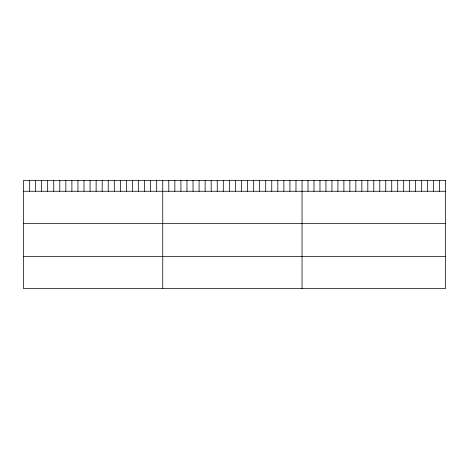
<?xml version="1.0" encoding="UTF-8"?>
<svg xmlns="http://www.w3.org/2000/svg" width="469" height="469" viewBox="0 0 469 469"><rect width="100%" height="100%" fill="white"/><g stroke="black" fill="none" stroke-linecap="round" stroke-linejoin="round"><path stroke-width="0.7" d="M23.45 191.264L445.55 191.264M23.45 223.361L445.55 223.361M23.45 256.426L445.55 256.426M439.57 180.483L439.57 191.264M433.591 180.483L433.591 191.264M427.611 180.483L427.611 191.264M421.631 180.483L421.631 191.264M415.651 180.483L415.651 191.264M409.671 180.483L409.671 191.264M403.692 180.483L403.692 191.264M397.712 180.483L397.712 191.264M391.732 180.483L391.732 191.264M385.753 180.483L385.753 191.264M379.773 180.483L379.773 191.264M373.793 180.483L373.793 191.264M367.813 180.483L367.813 191.264M361.834 180.483L361.834 191.264M355.854 180.483L355.854 191.264M349.874 180.483L349.874 191.264M343.894 180.483L343.894 191.264M337.915 180.483L337.915 191.264M331.935 180.483L331.935 191.264M325.955 180.483L325.955 191.264M319.975 180.483L319.975 191.264M313.996 180.483L313.996 191.264M308.016 180.483L308.016 191.264M302.036 180.483L302.036 288.517M295.98 180.483L295.98 191.264M289.924 180.483L289.924 191.264M283.868 180.483L283.868 191.264M277.812 180.483L277.812 191.264M271.756 180.483L271.756 191.264M265.7 180.483L265.7 191.264M259.644 180.483L259.644 191.264M253.588 180.483L253.588 191.264M247.532 180.483L247.532 191.264M241.476 180.483L241.476 191.264M235.42 180.483L235.42 191.264M229.359 180.483L229.359 191.264M223.303 180.483L223.303 191.264M217.247 180.483L217.247 191.264M211.191 180.483L211.191 191.264M205.135 180.483L205.135 191.264M199.079 180.483L199.079 191.264M193.023 180.483L193.023 191.264M186.967 180.483L186.967 191.264M180.911 180.483L180.911 191.264M174.855 180.483L174.855 191.264M168.799 180.483L168.799 191.264M162.743 180.483L162.743 288.517M156.687 180.483L156.687 191.264M150.631 180.483L150.631 191.264M144.575 180.483L144.575 191.264M138.519 180.483L138.519 191.264M132.463 180.483L132.463 191.264M126.407 180.483L126.407 191.264M120.351 180.483L120.351 191.264M114.295 180.483L114.295 191.264M108.239 180.483L108.239 191.264M102.183 180.483L102.183 191.264M96.127 180.483L96.127 191.264M90.066 180.483L90.066 191.264M84.01 180.483L84.01 191.264M77.954 180.483L77.954 191.264M71.898 180.483L71.898 191.264M65.842 180.483L65.842 191.264M59.786 180.483L59.786 191.264M53.73 180.483L53.73 191.264M47.674 180.483L47.674 191.264M41.618 180.483L41.618 191.264M35.562 180.483L35.562 191.264M29.506 180.483L29.506 191.264M445.55 180.483L23.45 180.483L23.45 288.517L445.55 288.517L445.55 180.483"/></g></svg>
